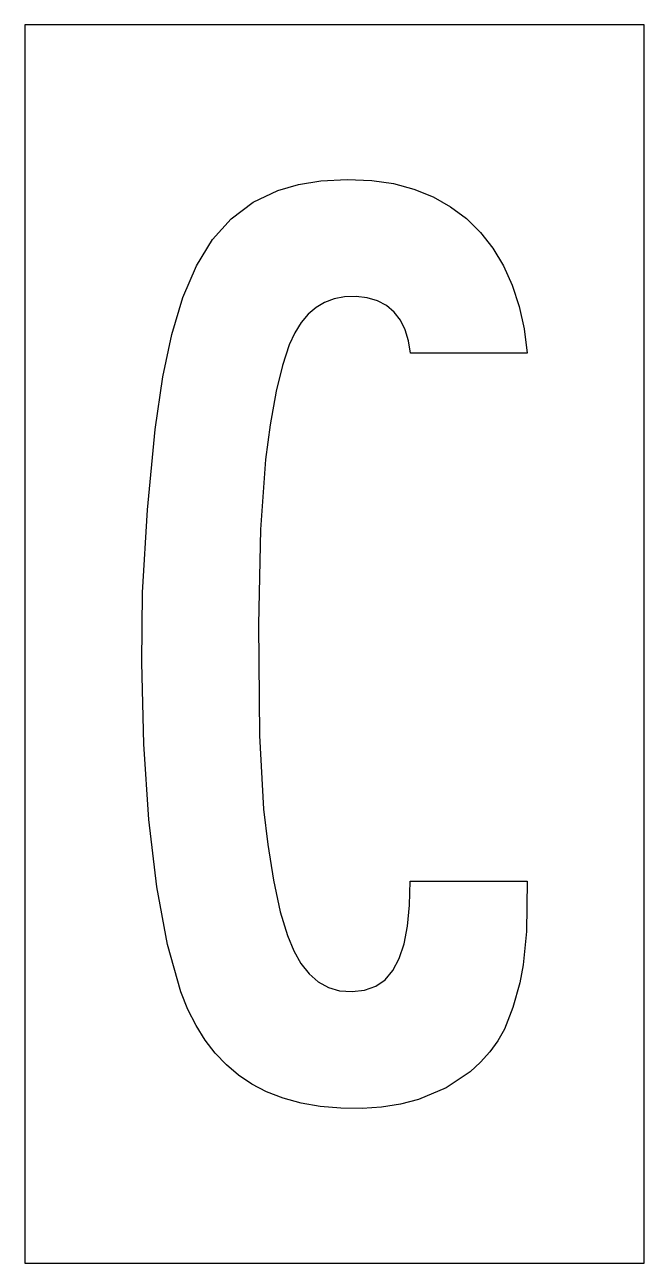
# Model space of a CAD drawing. Extents: x 0 to 11, y 0 to 22.
import ezdxf

# ---------------------------------------------------------------- set-up
doc = ezdxf.new("R2010")
doc.units = 0
doc.layers.add('CUT', color=7, linetype='Continuous')
doc.layers.add('OUTSIDE', color=1, linetype='Continuous')

msp = doc.modelspace()

# ---------------------------------------------------------------- linework, layer by layer
at = {"layer": 'CUT'}
msp.add_lwpolyline([(8.9072, 5.8958), (8.8523, 5.3022), (8.7891, 4.9826), (8.6682, 4.5399), (8.5192, 4.1593), (8.4006, 3.9506), (8.2581, 3.7526), (8.095, 3.5705), (7.9088, 3.4015), (7.4811, 3.1178), (6.9888, 2.9108), (6.6698, 2.8263), (6.3338, 2.7714), (5.9891, 2.7478), (5.612, 2.7537), (5.2474, 2.7863), (4.9061, 2.846), (4.5882, 2.9329), (4.2928, 3.0474), (4.0331, 3.1823), (3.7974, 3.3396), (3.5808, 3.5218), (3.3827, 3.7294), (3.203, 3.9623), (3.0414, 4.221), (2.8976, 4.5058), (2.7691, 4.8228), (2.5342, 5.6602), (2.3445, 6.6857), (2.2035, 7.8799), (2.1136, 9.2228), (2.0765, 10.6694), (2.0933, 11.9124), (2.1781, 13.3857), (2.3176, 14.8106), (2.4522, 15.7444), (2.611, 16.4993), (2.8096, 17.1574), (3.0502, 17.717), (3.336, 18.1828), (3.6674, 18.5553), (4.0538, 18.8463), (4.4958, 19.0559), (4.861, 19.1612), (5.2598, 19.226), (5.7232, 19.2522), (6.1603, 19.2351), (6.5451, 19.1778), (6.9107, 19.0801), (7.2499, 18.9428), (7.5618, 18.7671), (7.8411, 18.5572), (8.0917, 18.3113), (8.3122, 18.0303), (8.5016, 17.7151), (8.6568, 17.3716), (8.7798, 16.9966), (8.8683, 16.5964), (8.9234, 16.1671), (6.8474, 16.1652), (6.8133, 16.3874), (6.7538, 16.5834), (6.6694, 16.7513), (6.5586, 16.895), (6.4208, 17.0119), (6.2611, 17.0974), (6.0814, 17.1516), (5.8837, 17.1745), (5.6778, 17.1668), (5.4928, 17.1313), (5.3243, 17.0681), (5.1718, 16.9767), (5.0342, 16.8572), (4.9107, 16.7089), (4.7978, 16.5266), (4.6978, 16.3138), (4.5738, 15.9502), (4.465, 15.4903), (4.3554, 14.893), (4.2733, 14.2786), (4.184, 13.0342), (4.153, 11.3468), (4.1694, 9.3748), (4.2414, 8.0681), (4.3147, 7.4377), (4.4194, 6.8038), (4.5366, 6.245), (4.6635, 5.8209), (4.7758, 5.5521), (4.9046, 5.3246), (5.0506, 5.1388), (5.2112, 4.998), (5.3906, 4.8983), (5.5894, 4.8402), (5.8123, 4.8242), (6.0339, 4.8503), (6.2314, 4.9214), (6.3974, 5.0364), (6.5368, 5.199), (6.6496, 5.4108), (6.7366, 5.6745), (6.7971, 5.9852), (6.8339, 6.3577), (6.8462, 6.7882), (8.9235, 6.7889)], close=True, dxfattribs=at)
at = {"layer": 'OUTSIDE'}
msp.add_lwpolyline([(0, 0), (11, 0), (11, 22), (0, 22)], close=True, dxfattribs=at)

doc.saveas('drawing.dxf')
